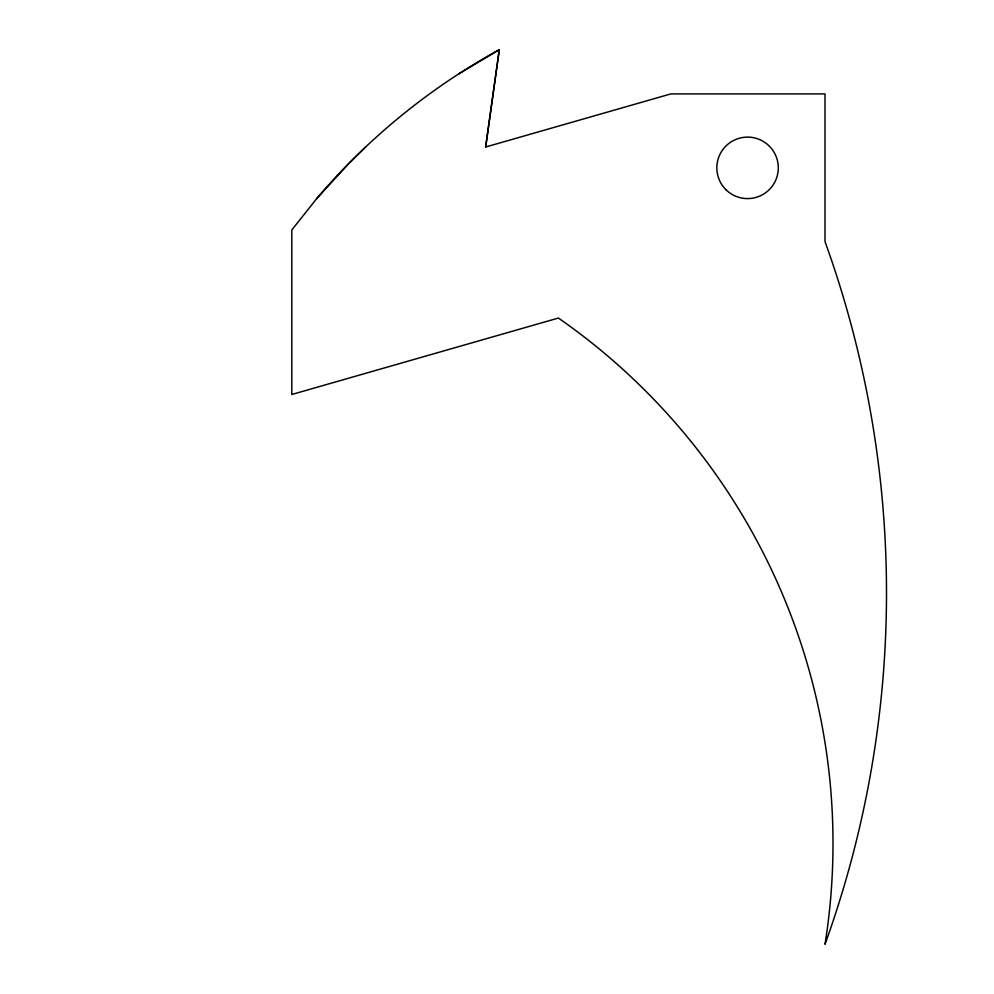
<?xml version="1.0" encoding="UTF-8"?>
<svg xmlns="http://www.w3.org/2000/svg" width="994" height="994" viewBox="0 0 994 994"><rect width="100%" height="100%" fill="white"/><g stroke="black" fill="none" stroke-linecap="round" stroke-linejoin="round"><path stroke-width="1.49" d="M485.718 146.988L499.286 49.7L458.594 73.978M316.664 198.638L291.801 229.974L291.801 394.494L558.404 318.043A639.999 639.999 0 0 1 825.008 944.3A1034.605 1034.605 0 0 0 825.008 241.592L825.008 93.921L670.813 93.921L485.594 147.025L499.286 49.7A648.771 648.771 0 0 0 316.664 198.638L348.633 163.662L365.556 147.075M726.216 189.966A30.739 30.739 0 0 0 777.395 175.292A30.739 30.739 0 0 0 739.089 138.303A30.739 30.739 0 0 0 726.216 189.966"/></g></svg>
